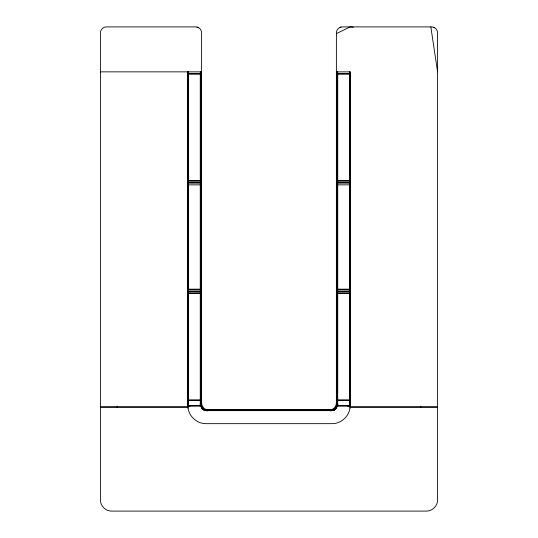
<?xml version="1.0" encoding="UTF-8"?>
<svg xmlns="http://www.w3.org/2000/svg" width="538" height="538" viewBox="0 0 538 538"><rect width="100%" height="100%" fill="white"/><g stroke="black" fill="none" stroke-linecap="round" stroke-linejoin="round"><path stroke-width="0.81" d="M100.424 71.857L201.615 71.857L201.615 73.874L187.883 73.874M350.009 400.245L350.09 405.726L336.385 405.726L336.385 33.645C335.92 29.785 339.27 26.436 343.13 26.9L430.837 26.9C434.697 26.436 438.046 29.785 437.576 33.645L437.576 406.809L350.117 406.809L350.117 71.857L336.385 71.857M336.411 407.535L336.707 406.022C336.573 409.31 332.854 411.14 329.895 410.629L208.105 410.629C204.958 411.234 201.313 409.418 200.916 406.022M336.432 402.626C336.566 406.446 333.378 410.077 329.464 409.956M349.942 408.174L350.117 407.239L437.576 407.239L437.576 499.863C437.703 505.868 432.35 511.228 426.338 511.1L111.662 511.1C105.65 511.228 100.297 505.868 100.424 499.863L100.424 407.239L187.883 407.239C188.757 416.237 196.874 423.783 205.973 423.662L332.027 423.662C341.522 423.803 350.03 415.511 350.13 406.022L336.405 406.022L335.84 407.992L334.017 409.936M336.485 406.022L336.075 408.14M336.667 406.883L336.875 406.022L336.855 406.943L336.311 406.775L336.405 406.035L335.329 408.409L332.605 409.922L332.692 410.548C336.176 411.442 336.156 403.48 336.586 407.616L337.084 406.022M204.581 410.373L204.763 409.761L208.105 410.124L203.465 409.465L205.308 410.548L205.402 409.902L204.763 409.761M338.234 405.02L337.723 406.479M336.075 407.38L335.329 408.409M203.902 410.111C204.433 408.692 201.051 408.06 201.515 406.022L201.925 408.14L203.983 409.936M336.008 407.367L335.84 407.992L336.573 406.022L335.941 408.06M335.295 409.324L336.586 407.616M203.277 409.754L203.613 409.23L206.041 410.622L206.061 409.956L205.402 409.902L208.105 410.03M335.066 409.062L332.612 409.976L205.402 409.902L208.105 409.969L208.105 410.629C206.148 411.778 203.895 408.255 202.705 409.324M202.201 408.819L202.671 408.409M201.925 408.14L201.293 406.022C201.784 409.095 205.005 411.025 208.105 410.42L331.953 410.413L334.535 409.465M334.468 409.357C330.271 412.323 332.356 408.207 334.098 410.111M333.419 410.373L333.237 409.761L329.895 409.969L329.895 410.629C331.549 411.59 333.822 408.719 334.723 409.754M201.763 408.248L202.295 407.905L201.575 406.022L187.87 406.022L187.944 406.842M329.895 410.42L332.645 410.191L334.421 409.29M336.385 33.645L350.117 26.9L353.453 27.156M201.414 407.616L201.985 407.353L201.595 406.022M333.257 409.828L333.829 409.532L331.946 410.252L206.054 410.252L203.579 409.29M329.895 410.252L333.896 409.68M340.177 27.324L341.065 27.088M329.895 410.03L332.598 409.902L329.895 410.124L331.939 410.117M332.598 409.902L206.061 410.03L204.164 409.553L208.105 410.252M336.385 73.874L350.117 73.874M187.883 73.948L201.615 73.948M336.385 73.948L350.117 73.948M187.883 180.849L201.615 180.849M336.385 180.849L350.117 180.849M187.883 180.943L201.615 180.943M336.385 180.943L350.117 180.943M187.883 182.718L201.615 182.718L201.615 33.645C202.08 29.785 198.73 26.436 194.87 26.9L107.163 26.9C103.303 26.436 99.954 29.785 100.424 33.645L100.424 406.809L187.883 406.809L187.883 71.857M336.385 182.718L350.117 182.718M187.883 182.994L201.615 182.994L201.615 291.105L187.883 291.105M336.385 182.994L350.117 182.994M187.883 184.857L201.615 184.857M336.385 184.857L350.117 184.857M187.883 289.242L201.615 289.242M336.385 289.242L350.117 289.242M187.883 289.336L201.615 289.336M336.385 289.336L350.117 289.336M336.385 291.105L350.117 291.105M187.883 291.287L201.615 291.287L201.615 400.003L187.883 400.003M336.385 291.287L350.117 291.287L350.036 400.003M187.883 293.075L201.615 293.075M336.385 293.075L350.117 293.075M187.883 293.143L201.615 293.143M336.385 293.143L350.117 293.143M336.385 400.003L350.117 400.003M187.883 400.245L201.615 400.245L201.615 405.726L187.883 405.726M336.385 400.245L350.117 400.245M347.669 406.022L350.13 406.022M190.331 406.022L187.87 406.022L188.058 408.174M208.536 409.956C204.622 410.077 201.434 406.446 201.568 402.626M208.105 410.42L204.682 410.037L203.532 409.357M196.935 27.088L198.616 27.646M433.783 27.324L434.583 27.646M204.171 409.532L204.763 409.781M335.705 407.905L336.237 408.248M335.342 408.416L335.799 408.819M202.463 408.591L202.934 409.062M201.589 407.535L201.427 406.022L202.55 408.51M202.295 407.905L201.972 407.36L202.234 407.945M201.925 407.38L202.16 407.992M200.277 406.479L199.766 405.02M202.059 408.06L201.689 406.775L201.145 406.943L201.125 406.022L201.333 406.883M430.837 26.9L437.576 71.857M420.723 406.15L420.723 407.703M350.009 71.857L350.009 182.718M350.009 182.994L350.009 291.105M349.868 71.857L349.868 182.718M349.868 182.994L349.868 291.105M349.868 291.287L349.868 400.003M349.868 400.245L349.868 405.726M349.673 71.857L349.673 182.718M349.673 182.994L349.673 291.105M349.673 291.287L349.673 400.003M349.673 400.245L349.673 405.726M337.729 71.857L337.729 182.718M337.729 182.994L337.729 291.105M337.729 291.287L337.729 400.003M337.729 400.245L337.729 405.726M337.413 71.857L337.413 182.718M337.413 182.994L337.413 291.105M337.413 291.287L337.413 400.003M337.413 400.245L337.413 405.726M337.144 71.857L337.144 182.718M337.144 182.994L337.144 291.105M337.144 291.287L337.144 400.003M337.144 400.245L337.144 405.726M336.909 71.857L336.909 182.718M336.909 182.994L336.909 291.105M336.909 291.287L336.909 400.003M336.909 400.245L336.909 405.726M336.721 71.857L336.721 182.718M336.721 182.994L336.721 291.105M336.721 291.287L336.721 400.003M336.721 400.245L336.721 405.726M336.573 71.857L336.573 182.718M336.573 182.994L336.573 291.105M336.573 291.287L336.573 400.003M336.573 400.245L336.573 405.726M336.465 71.857L336.465 182.718M336.465 182.994L336.465 291.105M336.465 291.287L336.465 400.003M336.465 400.245L336.465 405.726M201.595 71.857L201.535 405.726M201.427 71.857L201.427 182.718M201.427 182.994L201.427 291.105M201.427 291.287L201.427 400.003M201.427 400.245L201.427 405.726M201.279 71.857L201.279 182.718M201.279 182.994L201.279 291.105M201.279 291.287L201.279 400.003M201.279 400.245L201.279 405.726M201.091 71.857L201.091 182.718M201.091 182.994L201.091 291.105M201.091 291.287L201.091 400.003M201.091 400.245L201.091 405.726M200.856 71.857L200.856 182.718M200.856 182.994L200.856 291.105M200.856 291.287L200.856 400.003M200.856 400.245L200.856 405.726M200.587 71.857L200.587 182.718M200.587 182.994L200.587 291.105M200.587 291.287L200.587 400.003M200.587 400.245L200.587 405.726M200.27 71.857L200.27 182.718M200.27 182.994L200.27 291.105M200.27 291.287L200.27 400.003M200.27 400.245L200.27 405.726M188.327 71.857L188.327 182.718M188.327 182.994L188.327 291.105M188.327 291.287L188.327 400.003M188.327 400.245L188.327 405.726M188.132 71.857L188.132 182.718M188.132 182.994L188.132 291.105M188.132 291.287L188.132 400.003M188.132 400.245L188.132 405.726M187.991 71.857L187.991 182.718M187.991 182.994L187.991 291.105M187.991 291.287L187.991 400.003M187.991 400.245L187.991 405.726M117.277 406.15L117.277 407.703"/></g></svg>
